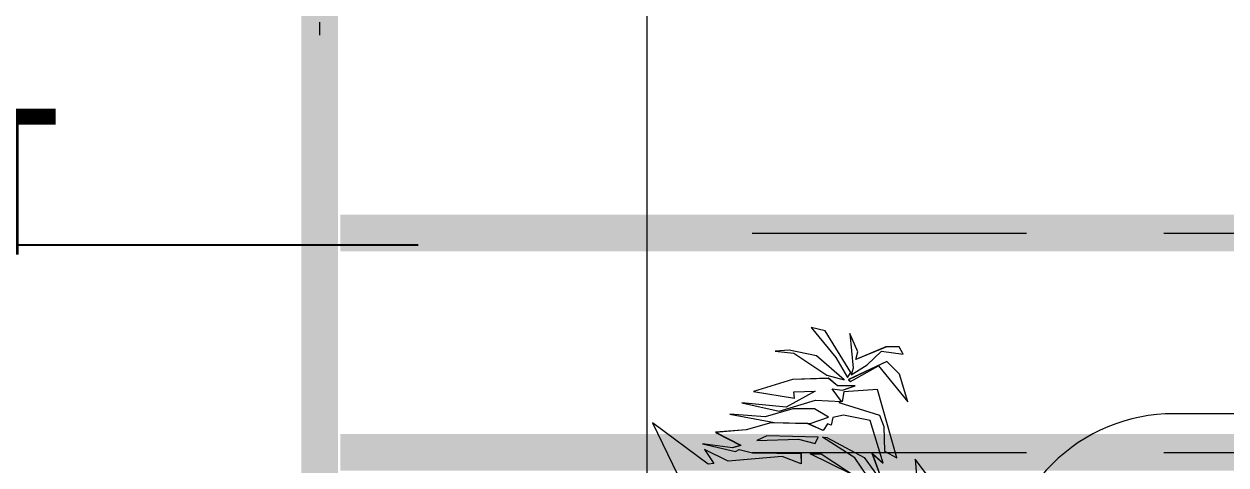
# Model space of a CAD drawing. Header units: millimetres. Extents: x -81374 to 485233, y -39075 to 157313.
# Drawn here: x 42502 to 44145, y 1646 to 2249 of the extents above; entities that cross this region are included whole.
import ezdxf
from ezdxf.enums import TextEntityAlignment as Align

# ---------------------------------------------------------------- set-up
doc = ezdxf.new("R2010")
doc.units = ezdxf.units.MM
doc.linetypes.add('CENTER', pattern=[2, 1.25, -0.25, 0.25, -0.25])
doc.linetypes.add('HIDDEN', pattern=[0.375, 0.25, -0.125])
for name, color, linetype in [('CEN', 252, 'CENTER'), ('CET color Black or White', 7, 'Continuous'), ('M-HVAC-TEXT', 7, 'Continuous'), ('PCE-HVACTEXT', 7, 'Continuous')]:
    doc.layers.add(name, color=color, linetype=linetype)
doc.layers.add('G-IMPT', color=8, linetype='Continuous', lineweight=5)
doc.styles.add('romans', font='stylu.ttf', dxfattribs={"height": 125})
doc.styles.add('rs', font='romans.shx', dxfattribs={"width": 0.75})
doc.styles.get("Standard").update_dxf_attribs({"font": 'arial.ttf'})
doc.dimstyles.new('GLAZ ALU', dxfattribs={"dimscale": 100, "dimtxt": 2, "dimasz": 1.4, "dimexe": 0.8, "dimexo": 0.8, "dimgap": 0.75, "dimtad": 1, "dimdec": 0, "dimzin": 0, "dimdsep": 46, "dimtxsty": 'rs', "dimcen": 0.09, "dimclrd": 8, "dimclre": 8, "dimclrt": 2, "dimadec": 0, "dimazin": 0, "dimtfac": 1, "dimtdec": 0, "dimtmove": 0, "dimatfit": 3, "dimfxl": 1, "dimtolj": 1, "dimtzin": 0, "dimarcsym": 0})

# ---------------------------------------------------------------- blocks, each defined once
blk = doc.blocks.new('ng')
at = {"layer": 'CEN', "color": 9, "linetype": 'HIDDEN', "lineweight": 0, "ltscale": 1500, "true_color": 0xc7c8ca}
for p, q in [((43504.9, 40380), (43504.9, 34965.8)), ((43476.6, 37780.8), (37748.3, 37780.8)), ((43476.6, 37480.8), (37748.3, 37480.8))]:
    blk.add_line(p, q, dxfattribs=at)
blk = doc.blocks.new('floor plan 1')
at = {"layer": 'G-IMPT', "color": 8, "ltscale": 500}
for p, q in [((15346.9, -40839.3), (15218.8, -40369)), ((15647, -40736.6), (15396.4, -40495.3)), ((14817, -40518.3), (14817, -42462.6)), ((14997, -40845.8), (15029.5, -40579.5)), ((15640.5, -40729.2), (15656.9, -40631.6)), ((14450.9, -40729.8), (14444.8, -40657)), ((15285.3, -40653.4), (15346.9, -40839.3)), ((15561.9, -40668), (15662.1, -40757.5)), ((14579.3, -40736.9), (14510.3, -40691.3)), ((14429.9, -40701.8), (14450.9, -40729.8)), ((14494, -40695.7), (14509.5, -40737.6)), ((14520.8, -40732.1), (14494, -40695.7)), ((14507.3, -40693.4), (14533.4, -40731.4)), ((14883.5, -40703.5), (14957.7, -40762.1)), ((15081, -40734.2), (15166.4, -40702.3)), ((15170.3, -40722.8), (15230.6, -40692.9)), ((15551.5, -40694.3), (15525.7, -40748.2)), ((15666.8, -40751.8), (15690.1, -40694.8)), ((14509.5, -40737.6), (14494.6, -40724.3)), ((14494.6, -40724.3), (14512.5, -40782.7)), ((14539.8, -40710.2), (14594.2, -40737.1)), ((14606.9, -40737.3), (14606.8, -40723.4)), ((14606.8, -40723.4), (14632.7, -40733.3)), ((14725.8, -40723.8), (14733.6, -40722.7)), ((14738.7, -40743), (14725.8, -40723.8)), ((14733.6, -40722.7), (14809.7, -40779.5)), ((14809.7, -40779.5), (14775.8, -40708.8)), ((14832.5, -40710.6), (14900.8, -40770.2)), ((14905.4, -40751.9), (14832.5, -40710.6)), ((14916.6, -40708.4), (14955, -40731.1)), ((15004.4, -40732.8), (14963, -40708.9)), ((15000.9, -40718.7), (14989.5, -40873.6)), ((15093.3, -40749.5), (15158, -40718.6)), ((15158, -40718.6), (15120.5, -40735.1)), ((15144.9, -40715.8), (15162.2, -40723.6)), ((15162.2, -40723.6), (15159.9, -40728.3)), ((15180.1, -40728.6), (15170.3, -40722.8)), ((15217.2, -40712), (15180.1, -40728.6)), ((15245.8, -40730.3), (15310.2, -40715.2)), ((15338, -40708.9), (15318, -40741)), ((15320.6, -40743.8), (15356.4, -40723.4)), ((15356.4, -40723.4), (15421.8, -40719.6)), ((15421.8, -40719.6), (15419.8, -40724.5)), ((15419.8, -40724.5), (15432, -40727.1)), ((15432, -40727.1), (15429.9, -40718.7)), ((15465.8, -40722), (15447.5, -40735.3)), ((15456.8, -40715.9), (15465.8, -40722)), ((15479.5, -40736), (15505.2, -40722.2)), ((15505.2, -40722.2), (15515.4, -40711.7)), ((15591.6, -40747.6), (15611.1, -40712.9)), ((15611.1, -40712.9), (15601.6, -40741.9)), ((15650.2, -40710.3), (15659, -40750.9)), ((14476.1, -40731.4), (14502.5, -40824.9)), ((14492.6, -40740.5), (14476.1, -40731.4)), ((14476.1, -40731.4), (14476.1, -40731.4)), ((14493.5, -40774.4), (14492.6, -40740.5)), ((14571.5, -40759.5), (14520.8, -40732.1)), ((14533.4, -40731.4), (14577.4, -40759.6)), ((14594.2, -40737.1), (14579.3, -40736.9)), ((14673.3, -40738.2), (14606.9, -40737.3)), ((14632.7, -40733.3), (14706.6, -40726.9)), ((14691.3, -40742.8), (14673.3, -40738.2)), ((14696.2, -40740.2), (14691.3, -40742.8)), ((14741.5, -40750.5), (14696.2, -40740.2)), ((14706.6, -40726.9), (14738.7, -40743)), ((14955, -40731.1), (14991.9, -40730.8)), ((14991.9, -40730.8), (14960, -40761.1)), ((15001.5, -40775.8), (14969.4, -40739.1)), ((14969.4, -40739.1), (15003.8, -40739.8)), ((15003.8, -40739.8), (15004.4, -40732.8)), ((15005.7, -40733.4), (15005.3, -40739.6)), ((15005.3, -40739.6), (15055.9, -40756.5)), ((15052.5, -40727.2), (15005.7, -40733.4)), ((15005.7, -40733.4), (15005.7, -40733.4)), ((15049.7, -40743.8), (15057.7, -40737.8)), ((15105.7, -40732.4), (15052.5, -40727.2)), ((15057.7, -40737.8), (15068.2, -40750.2)), ((15085.6, -40739.9), (15081, -40734.2)), ((15103.4, -40734.3), (15085.6, -40739.9)), ((15144.9, -40739.2), (15093.3, -40749.5)), ((15120.5, -40735.1), (15103.4, -40734.3)), ((15140.2, -40743.5), (15105.7, -40732.4)), ((15129.6, -40752.2), (15162.6, -40730.9)), ((15162.6, -40730.9), (15144.9, -40739.2)), ((15176.6, -40730.1), (15157.5, -40743.2)), ((15157.5, -40743.2), (15186.4, -40735.2)), ((15159.9, -40728.3), (15165.7, -40725.2)), ((15165.7, -40725.2), (15176.6, -40730.1)), ((15186.4, -40735.2), (15215.4, -40760.9)), ((15189.6, -40734.3), (15245.8, -40730.3)), ((15200, -40740.6), (15189.6, -40734.3)), ((15215.4, -40760.9), (15200, -40740.6)), ((15245.3, -40736.3), (15215.2, -40767.7)), ((15284, -40730.3), (15245.3, -40736.3)), ((15318.5, -40744.2), (15284, -40730.3)), ((15318, -40741), (15320.6, -40743.8)), ((15345, -40737.6), (15325.9, -40766.2)), ((15382.5, -40725.8), (15345, -40737.6)), ((15447.5, -40735.3), (15382.5, -40725.8)), ((15469.2, -40741.5), (15479.5, -40736)), ((15479.5, -40736), (15479.5, -40736)), ((15601.6, -40741.9), (15628.1, -40733.3)), ((15628.1, -40733.3), (15608.5, -40750.2)), ((15633.7, -40771.5), (15638, -40735)), ((15634.9, -40731.1), (15640.5, -40729.2)), ((15638, -40735), (15634.9, -40731.1)), ((15713.6, -40790.6), (15647, -40736.6)), ((14587.6, -40751.3), (14583.3, -40759.7)), ((14610.3, -40757.2), (14587.6, -40751.3)), ((14667.4, -40755.1), (14610.3, -40757.2)), ((14653.6, -40761.4), (14667.4, -40755.1)), ((14689.3, -40748.6), (14700.6, -40745.2)), ((14723.6, -40766.4), (14689.3, -40748.6)), ((14700.6, -40745.2), (14741.5, -40750.5)), ((14973.4, -40783.2), (14905.4, -40751.9)), ((14950.3, -40767), (14978.6, -40756.5)), ((14978.6, -40756.5), (15006.2, -40763.8)), ((15055.9, -40756.5), (15014, -40759)), ((15054.5, -40750.6), (15049.7, -40743.8)), ((15065.4, -40747), (15054.5, -40750.6)), ((15057.5, -40756.7), (15065.4, -40747)), ((15060, -40761.8), (15057.5, -40756.7)), ((15068.2, -40750.2), (15082.7, -40755.4)), ((15082.7, -40755.4), (15071.9, -40759.9)), ((15099.5, -40757.2), (15129.6, -40752.2)), ((15104.3, -40763.2), (15099.5, -40757.2)), ((15158, -40754.4), (15140.2, -40743.5)), ((15211.4, -40766.1), (15158, -40754.4)), ((15248, -40756.1), (15318.5, -40744.2)), ((15298.3, -40753), (15248, -40756.1)), ((15325.7, -40767.9), (15298.3, -40753)), ((15332.3, -40772.1), (15361.6, -40753.9)), ((15389.1, -40752.8), (15354.2, -40762.1)), ((15361.6, -40753.9), (15435.7, -40743.3)), ((15431, -40761.9), (15389.1, -40752.8)), ((15429.8, -40747.3), (15427.6, -40745)), ((15427.6, -40745), (15434.6, -40752.2)), ((15435.7, -40743.3), (15429.8, -40747.3)), ((15434.6, -40752.2), (15453, -40750.1)), ((15453, -40750.1), (15469.2, -40741.5)), ((15469.2, -40741.5), (15469.2, -40741.5)), ((15518.1, -40749.2), (15497.5, -40775.3)), ((15525.7, -40748.2), (15518.1, -40749.2)), ((15555.6, -40768.4), (15591.6, -40747.6)), ((15608.5, -40750.2), (15586.9, -40786.5)), ((15659, -40750.9), (15633.2, -40775.9)), ((15657.9, -40798.6), (15665.9, -40755)), ((15665.9, -40755), (15660.7, -40751.6)), ((15660.7, -40751.6), (15666.8, -40751.8)), ((14570.5, -40778), (14576.6, -40768.9)), ((14577.4, -40759.6), (14571.5, -40759.5)), ((14576.6, -40768.9), (14597.4, -40778.2)), ((14583.3, -40759.7), (14653.6, -40761.4)), ((14583.3, -40759.7), (14583.3, -40759.7)), ((14648, -40779.2), (14682, -40769.8)), ((14682, -40769.8), (14723.6, -40766.4)), ((14900.8, -40770.2), (14855.2, -40776.8)), ((14960, -40761.1), (14930.9, -40764)), ((14930.9, -40764), (14950.3, -40767)), ((14957.7, -40762.1), (14999.1, -40782)), ((15014, -40759), (15002.7, -40775.3)), ((15006.2, -40763.8), (15004, -40784.2)), ((15011.8, -40777.8), (15014.8, -40769.1)), ((15014.8, -40769.1), (15031.1, -40779.2)), ((15070.5, -40758), (15060, -40761.8)), ((15064.3, -40770.7), (15070.5, -40758)), ((15066.6, -40775.4), (15064.3, -40770.7)), ((15074.8, -40770.3), (15066.6, -40775.4)), ((15071.9, -40759.9), (15090.2, -40758.1)), ((15074.8, -40788.6), (15074.8, -40770.3)), ((15074.9, -40772.4), (15080.5, -40778.6)), ((15155.2, -40814.2), (15074.9, -40772.4)), ((15074.9, -40772.4), (15074.9, -40772.4)), ((15094.5, -40767.2), (15082, -40770.8)), ((15082, -40770.8), (15123.2, -40783.2)), ((15082, -40770.8), (15082, -40770.8)), ((15090.2, -40758.1), (15104.3, -40763.2)), ((15092.5, -40778.8), (15147.9, -40771.8)), ((15175, -40778.1), (15094.5, -40767.2)), ((15147.9, -40771.8), (15192.2, -40783.1)), ((15178.7, -40767.9), (15211.4, -40766.1)), ((15191, -40777.4), (15178.7, -40767.9)), ((15215.2, -40767.7), (15191, -40777.4)), ((15209.2, -40794.3), (15236, -40773.2)), ((15236, -40773.2), (15265.9, -40768.6)), ((15265.9, -40768.6), (15306, -40775.1)), ((15306, -40775.1), (15325.7, -40767.9)), ((15325.9, -40766.2), (15332.3, -40772.1)), ((15354.2, -40762.1), (15330.9, -40789.7)), ((15334.5, -40793.4), (15421, -40772.9)), ((15421, -40772.9), (15434.9, -40775.7)), ((15467.4, -40776.3), (15431, -40761.9)), ((15524.6, -40787.6), (15545.6, -40769.1)), ((15545.6, -40769.1), (15555.6, -40768.4)), ((15612.3, -40805.4), (15633.7, -40771.5)), ((15682.8, -40771), (15654.5, -40834.4)), ((15662.1, -40757.5), (15752.1, -40822.6)), ((14499.8, -40790.1), (14493.5, -40774.4)), ((14555.4, -40807.3), (14499.8, -40790.1)), ((14512.5, -40782.7), (14549, -40789.7)), ((14549, -40789.7), (14563.6, -40786.7)), ((14563.6, -40786.7), (14565.7, -40776.1)), ((14565.7, -40776.1), (14570.5, -40778)), ((14594.5, -40778.7), (14569.3, -40787.3)), ((14569.3, -40787.3), (14588.4, -40798.4)), ((14569.3, -40787.3), (14569.3, -40787.3)), ((14643.3, -40779.9), (14594.5, -40778.7)), ((14597.4, -40778.2), (14648, -40779.2)), ((14618.1, -40798.7), (14655.8, -40787.4)), ((14704, -40791.3), (14643.3, -40779.9)), ((14655.8, -40787.4), (14704, -40791.3)), ((14855.2, -40776.8), (14878.3, -40787.9)), ((14878.3, -40787.9), (14915.2, -40818.5)), ((14911.9, -40789.8), (14907.1, -40774.7)), ((14907.1, -40774.7), (14965.6, -40808.9)), ((14959, -40809.8), (14911.9, -40789.8)), ((14977, -40787), (14973.4, -40783.2)), ((15087.5, -40795.9), (14977, -40787)), ((14999.1, -40782), (15001.5, -40775.8)), ((15002.7, -40775.3), (15002.6, -40782.2)), ((15002.6, -40782.2), (15040.7, -40791)), ((15004, -40784.2), (15011.8, -40777.8)), ((15031.1, -40779.2), (15055.2, -40776.2)), ((15057.6, -40782), (15036.2, -40799.8)), ((15040.7, -40791), (15092.5, -40778.8)), ((15055.2, -40776.2), (15057.6, -40782)), ((15078.4, -40777.2), (15074.8, -40788.6)), ((15083.5, -40801), (15078.4, -40777.2)), ((15080.5, -40778.6), (15120, -40795.4)), ((15081.4, -40782.6), (15105.4, -40830.5)), ((15098.7, -40800.5), (15081.4, -40782.6)), ((15081.4, -40782.6), (15081.4, -40782.6)), ((15123.2, -40783.2), (15175, -40778.1)), ((15192.2, -40783.1), (15200.9, -40790.1)), ((15200.9, -40790.1), (15194.1, -40806.2)), ((15263.3, -40789.4), (15211.3, -40825.1)), ((15300.7, -40781.8), (15263.3, -40789.4)), ((15330.9, -40789.7), (15300.7, -40781.8)), ((15398.1, -40780.3), (15361.7, -40795.6)), ((15434.9, -40775.7), (15398.1, -40780.3)), ((15429.4, -40791.7), (15476.2, -40781.5)), ((15492.5, -40778), (15467.4, -40776.3)), ((15476.2, -40781.5), (15492.5, -40778)), ((15476.2, -40781.5), (15476.2, -40781.5)), ((15507.5, -40774.9), (15492.8, -40788.5)), ((15492.8, -40788.5), (15496.6, -40792.7)), ((15496.6, -40792.7), (15524.6, -40787.6)), ((15497.5, -40775.3), (15507.5, -40774.9)), ((15586.9, -40786.5), (15546, -40813.7)), ((15633.2, -40775.9), (15605.4, -40818)), ((13131.5, -40791.9), (14097.7, -40791.9)), ((14636.8, -40795.3), (14587.1, -40810.2)), ((14587.3, -40822.6), (14627.1, -40800.6)), ((14588.4, -40798.4), (14618.1, -40798.7)), ((14627.1, -40800.6), (14687.8, -40806.8)), ((14687.8, -40806.8), (14636.8, -40795.3)), ((14846.8, -40797), (14842.6, -40802.1)), ((14842.6, -40802.1), (14868.9, -40833.5)), ((14899.4, -40838.5), (14846.8, -40797)), ((15036.2, -40799.8), (15005.4, -40800.4)), ((15005.4, -40800.4), (15050.2, -40807)), ((15050.2, -40807), (15067.8, -40793.8)), ((15055.6, -40838), (15083.5, -40801)), ((15072.4, -40797.3), (15066.2, -40818.1)), ((15067.8, -40793.8), (15072.4, -40797.3)), ((15154, -40823.3), (15087.5, -40795.9)), ((15107, -40825.1), (15098.7, -40800.5)), ((15120, -40795.4), (15149.2, -40813.6)), ((15194.1, -40806.2), (15209.2, -40794.3)), ((15209.2, -40794.3), (15209.2, -40794.3)), ((15298.8, -40821.1), (15334.5, -40793.4)), ((15361.7, -40795.6), (15341.5, -40816.9)), ((15378.1, -40813.7), (15429.4, -40791.7)), ((15530.7, -40823), (15612.3, -40805.4)), ((15635.7, -40827.2), (15657.9, -40798.6)), ((14460.8, -40808), (14472.1, -40845.8)), ((14501.1, -40857.1), (14460.8, -40808)), ((14460.8, -40808), (14460.8, -40808)), ((14502.5, -40824.9), (14548.2, -40821.8)), ((14548.2, -40821.8), (14550.6, -40808.6)), ((14550.6, -40808.6), (14555.4, -40807.3)), ((14587.1, -40810.2), (14551.5, -40808.4)), ((14551.5, -40808.4), (14564.5, -40825.8)), ((14616.8, -40821.8), (14587.3, -40822.6)), ((14671.7, -40822.1), (14615.9, -40812.9)), ((14615.9, -40812.9), (14616.8, -40821.8)), ((14618.7, -40838.7), (14671.7, -40822.1)), ((14915.2, -40818.5), (14955.9, -40838.7)), ((14996.3, -40835.9), (14959, -40809.8)), ((14965.6, -40808.9), (14997.5, -40809.4)), ((14997.5, -40809.4), (15004.7, -40817.3)), ((15004.7, -40817.3), (15043.7, -40815.8)), ((15066.2, -40818.1), (15040, -40838.4)), ((15043.7, -40815.8), (15128.9, -40834.3)), ((15149.2, -40813.6), (15155.2, -40814.2)), ((15211.3, -40825.1), (15245.9, -40813.4)), ((15341.5, -40816.9), (15235.7, -40831.4)), ((15245.9, -40813.4), (15298.8, -40821.1)), ((15321, -40844), (15339.5, -40820.5)), ((15339.5, -40820.5), (15378.1, -40813.7)), ((15378.7, -40816.2), (15346.9, -40836.9)), ((15449.2, -40811.7), (15378.7, -40816.2)), ((15476.7, -40827), (15449.2, -40811.7)), ((15546, -40813.7), (15525, -40818.5)), ((15525, -40818.5), (15530.7, -40823)), ((15584.1, -40819.4), (15583.7, -40827.7)), ((15605.4, -40818), (15584.1, -40819.4)), ((14489.7, -40863.4), (14541.8, -40838.4)), ((14539.3, -40836.1), (14501.1, -40857.1)), ((14550.3, -40824.2), (14533.2, -40830.1)), ((14533.2, -40830.1), (14557, -40829.9)), ((14533.2, -40830.1), (14533.2, -40830.1)), ((14541.8, -40838.4), (14539.3, -40836.1)), ((14547.9, -40838.2), (14585.6, -40871.1)), ((14571.8, -40844.5), (14547.9, -40838.2)), ((14547.9, -40838.2), (14547.9, -40838.2)), ((14564.5, -40825.8), (14550.3, -40824.2)), ((14557, -40829.9), (14569.1, -40840.2)), ((14569.1, -40840.2), (14618.7, -40838.7)), ((14868.9, -40833.5), (14915.9, -40869.3)), ((14956.7, -40849.6), (14899.4, -40838.5)), ((14955.9, -40838.7), (14995.3, -40841.8)), ((14995.3, -40841.8), (14996.3, -40835.9)), ((15037.5, -40825.1), (14996.3, -40838)), ((14996.3, -40838), (14997.5, -40842.5)), ((15085.9, -40835.6), (15037.5, -40825.1)), ((15040, -40838.4), (15055.6, -40838)), ((15117.6, -40852.8), (15085.9, -40835.6)), ((15105.4, -40830.5), (15107, -40825.1)), ((15128.9, -40834.3), (15166.6, -40851.8)), ((15182.3, -40850.1), (15154, -40823.3)), ((15235.7, -40831.4), (15206.5, -40840.6)), ((15342.4, -40837.8), (15293.9, -40855.4)), ((15346.7, -40840.8), (15342.4, -40837.8)), ((15346.9, -40836.9), (15355.1, -40845.3)), ((15346.9, -40836.9), (15346.9, -40836.9)), ((15384.2, -40843.1), (15456.4, -40824.5)), ((15456.4, -40824.5), (15476.7, -40827)), ((15583.7, -40827.7), (15603.8, -40833.7)), ((15603.8, -40833.7), (15635.7, -40827.2)), ((15654.5, -40834.4), (15624.8, -40854.4)), ((14472.1, -40845.8), (14489.7, -40863.4)), ((14538.3, -40845), (14516.5, -40858.6)), ((14535.8, -40854.1), (14538.3, -40845)), ((14540.2, -40901.7), (14535.8, -40854.1)), ((14543.5, -40841.4), (14538.7, -40848.4)), ((14538.7, -40848.4), (14573.9, -40905.2)), ((14538.7, -40848.4), (14538.7, -40848.4)), ((14559.4, -40868.7), (14543.5, -40841.4)), ((14616.6, -40874.5), (14571.8, -40844.5)), ((14994.6, -40866.8), (14956.7, -40849.6)), ((14994.1, -40949.3), (14997, -40845.8)), ((14997.5, -40842.5), (15061.8, -40858.6)), ((15166.6, -40851.8), (15117.6, -40852.8)), ((15197.4, -40848.5), (15182.3, -40850.1)), ((15185.2, -40854.3), (15197.4, -40848.5)), ((15203.1, -40880.4), (15185.2, -40854.3)), ((15206.5, -40840.6), (15289, -40848.2)), ((15206.5, -40840.6), (15206.5, -40840.6)), ((15293.9, -40855.4), (15242.3, -40858.3)), ((15289, -40848.2), (15321, -40844)), ((15328.1, -40866.1), (15346.7, -40840.8)), ((15355.1, -40845.3), (15384.2, -40843.1)), ((15380.5, -40847.9), (15355.1, -40860.6)), ((15416.8, -40856.7), (15380.5, -40847.9)), ((15624.8, -40854.4), (15603.9, -40857)), ((14491, -40883), (14532, -40866.1)), ((14516.5, -40858.6), (14496.9, -40877.4)), ((14532, -40866.1), (14529.3, -40876.6)), ((14593.2, -40909.9), (14559.4, -40868.7)), ((14585.6, -40871.1), (14622.9, -40878.7)), ((14915.9, -40869.3), (14862, -40881.1)), ((14912, -40873), (14918.2, -40869.9)), ((14918.2, -40869.9), (14996.5, -40889.6)), ((15023.9, -40856.6), (14994.6, -40866.8)), ((14996.5, -40889.6), (14994.7, -40867.4)), ((14994.7, -40867.4), (15034.6, -40879.2)), ((15061.8, -40858.6), (15023.9, -40856.6)), ((15085.4, -40878.4), (15115.4, -40872.1)), ((15115.4, -40872.1), (15177.4, -40911)), ((15139.1, -40867.1), (15182.4, -40858)), ((15176.4, -40901.7), (15139.1, -40867.1)), ((15182.4, -40858), (15203.1, -40880.4)), ((15242.3, -40858.3), (15299.3, -40873)), ((15242.3, -40858.3), (15242.3, -40858.3)), ((15299.3, -40873), (15328.1, -40866.1)), ((15351, -40861), (15329.7, -40874)), ((15355.2, -40871.6), (15334.6, -40943)), ((15341.7, -40893), (15352.3, -40865.7)), ((15352.3, -40865.7), (15351, -40861)), ((15355.1, -40860.6), (15356.9, -40864.9)), ((15355.1, -40860.6), (15355.1, -40860.6)), ((15391.9, -40881.8), (15355.2, -40871.6)), ((15356.9, -40864.9), (15432.2, -40877.8)), ((15479.7, -40888.4), (15416.8, -40856.7)), ((15603.9, -40857), (15623.3, -40868.2)), ((15623.3, -40868.2), (15660, -40867.8)), ((15660, -40867.8), (15678.8, -40859.5)), ((14467.3, -40873.5), (14472.6, -40883.2)), ((14496.9, -40877.4), (14467.3, -40873.5)), ((14467.3, -40873.5), (14467.3, -40873.5)), ((14472.6, -40883.2), (14491, -40883)), ((14529.3, -40876.6), (14540.2, -40901.7)), ((14642.3, -40877.2), (14616.6, -40874.5)), ((14622.9, -40878.7), (14642.3, -40877.2)), ((14862, -40881.1), (14844.5, -40874.1)), ((14844.5, -40874.1), (14892, -40914.9)), ((14865.2, -40882.5), (14877.6, -40879.3)), ((14910.6, -40907.6), (14865.2, -40882.5)), ((14877.6, -40879.3), (14917.6, -40897.1)), ((14958.3, -40881.9), (14912, -40873)), ((14991.7, -40902.5), (14958.3, -40881.9)), ((14989.5, -40873.6), (14990.1, -40946.7)), ((15070.5, -40886.8), (15004.2, -40890.1)), ((15034.6, -40879.2), (15085.4, -40878.4)), ((15124.9, -40895.5), (15070.5, -40886.8)), ((15329.7, -40874), (15303.8, -40897.8)), ((15361.3, -40885.6), (15359, -40875.6)), ((15359, -40875.6), (15491, -40970.7)), ((15388.6, -40930.7), (15361.3, -40885.6)), ((15428.7, -40898.7), (15391.9, -40881.8)), ((15432.2, -40877.8), (15491.8, -40905.9)), ((15491.8, -40905.9), (15479.7, -40888.4)), ((14917.6, -40897.1), (14956.3, -40908.1)), ((15004.2, -40890.1), (14991.7, -40902.5)), ((15186.5, -40923.1), (15124.9, -40895.5)), ((15196.1, -40934.9), (15176.4, -40901.7)), ((15303.8, -40897.8), (15245.3, -40924.8)), ((15310.2, -40914.4), (15341.7, -40893)), ((15361.5, -40912.8), (15360.5, -40897.5)), ((15360.5, -40897.5), (15375.7, -40930.3)), ((15491, -40970.7), (15428.7, -40898.7)), ((14573.9, -40905.2), (14593.2, -40909.9)), ((14892, -40914.9), (14871.5, -40916.5)), ((14871.5, -40916.5), (14928, -40961.1)), ((14964.4, -40915.9), (14910.6, -40907.6)), ((14956.3, -40908.1), (14994.9, -40906.9)), ((14994.2, -40932.3), (14964.4, -40915.9)), ((15018.7, -40917.5), (14994.2, -40932.3)), ((14994.9, -40906.9), (14998, -40909.1)), ((14998, -40909.1), (15024.7, -40914.3)), ((15116.9, -40931), (15018.7, -40917.5)), ((15024.7, -40914.3), (15163.1, -40915.8)), ((15163.1, -40915.8), (15186.5, -40923.1)), ((15177.4, -40911), (15196.1, -40934.9)), ((15245.3, -40924.8), (15310.2, -40914.4)), ((15341.2, -40959.8), (15361.5, -40912.8)), ((14865.6, -40930.9), (14861.2, -40934.9)), ((14861.2, -40934.9), (14888.1, -40970.8)), ((14861.2, -40934.9), (14861.2, -40934.9)), ((14914.3, -40981.4), (14865.6, -40930.9)), ((14914.5, -40934.4), (14913.5, -40926.6)), ((14913.5, -40926.6), (14926.5, -40933.9)), ((14960.4, -40943.6), (14914.5, -40934.4)), ((14926.5, -40933.9), (14965.6, -40943.2)), ((14965.6, -40943.2), (14994.7, -40935.3)), ((14994.7, -40935.3), (15024.8, -40945.1)), ((15219.9, -40962.3), (15116.9, -40931)), ((15245.3, -40924.8), (15245.3, -40924.8)), ((15375.7, -40930.3), (15394.6, -40991.9)), ((15398.1, -40965), (15388.6, -40930.7)), ((14995.1, -40961), (14960.4, -40943.6)), ((14990.1, -40946.7), (15003.6, -41048)), ((15007.3, -41044.9), (14994.1, -40949.3)), ((15021.6, -40946.1), (14995.1, -40961)), ((15107.7, -40959), (15021.6, -40946.1)), ((15024.8, -40945.1), (15154.2, -40945.1)), ((15154.2, -40945.1), (15219.9, -40962.3)), ((15334.6, -40943), (15307.8, -40983.2)), ((14888.1, -40970.8), (14907.3, -40985.6)), ((14928, -40961.1), (14960.8, -40971.9)), ((14960.8, -40971.9), (14993, -40965.5)), ((14993, -40965.5), (15028.7, -40974.6)), ((15169.4, -40987), (15107.7, -40959)), ((15320.4, -40981.1), (15341.2, -40959.8)), ((15394.6, -40991.9), (15398.1, -40965)), ((14907.3, -40985.6), (14913.1, -40996.3)), ((14962.9, -40982.6), (14914.3, -40981.4)), ((14996.8, -40990.8), (14962.9, -40982.6)), ((15019.5, -40985.9), (14996.2, -40994.1)), ((15039, -40990.7), (15019.5, -40985.9)), ((15028.7, -40974.6), (15149.4, -40981.7)), ((15149.4, -40981.7), (15169.4, -40987)), ((15297.1, -40991.3), (15320.4, -40981.1)), ((15307.8, -40983.2), (15297.1, -40991.3)), ((14913.1, -40996.3), (14967.7, -41028.6)), ((14977.1, -41006.1), (14996.8, -40990.8)), ((14996.2, -40994.1), (15026.2, -41004)), ((14996.2, -40994.1), (14996.2, -40994.1)), ((15017.8, -41002.6), (14999.4, -41011.1)), ((15026.2, -41004), (15017.8, -41002.6)), ((15142.6, -40996.9), (15039, -40990.7)), ((15138, -41006.2), (15175.4, -40994.6)), ((15175.4, -40994.6), (15142.6, -40996.9)), ((15297.1, -40991.3), (15297.1, -40991.3)), ((14967.7, -41028.6), (14999.9, -41013.3)), ((14999.9, -41013.3), (14977.1, -41006.1)), ((14999.4, -41011.1), (15060.8, -41040.5)), ((15056.3, -41007), (15138, -41006.2)), ((15121.1, -41025.9), (15056.3, -41007)), ((14888.5, -41034.8), (14893.3, -41042.6)), ((14903.3, -41045.1), (14888.5, -41034.8)), ((14888.5, -41034.8), (14888.5, -41034.8)), ((15000.9, -41035.1), (14944.7, -41056.6)), ((15003.5, -41037.7), (15000.9, -41035.1)), ((15007.2, -41035.2), (15084.3, -41091.8)), ((15037.2, -41039.7), (15007.2, -41035.2)), ((15007.2, -41035.2), (15007.2, -41035.2)), ((15060.8, -41040.5), (15151.2, -41030.3)), ((15151.2, -41030.3), (15121.1, -41025.9)), ((14893.3, -41042.6), (14949.3, -41076.8)), ((14944.7, -41056.6), (14903.3, -41045.1)), ((15004.6, -41047.2), (14978, -41105.7)), ((14986.1, -41065.7), (15003.5, -41037.7)), ((15003.6, -41048), (15007.3, -41044.9)), ((15040.9, -41074.1), (15004.6, -41047.2)), ((15110.6, -41093.8), (15037.2, -41039.7)), ((14949.3, -41076.8), (14986.1, -41065.7)), ((15006.8, -41090.5), (15008, -41054.9)), ((15008, -41054.9), (15086.1, -41136.6)), ((15008.8, -41056.2), (15016.2, -41092.8)), ((15042.4, -41119.8), (15008.8, -41056.2)), ((15008.8, -41056.2), (15008.8, -41056.2)), ((15130.5, -41160.8), (15040.9, -41074.1)), ((14967.1, -41122.2), (15006.8, -41090.5)), ((15016.2, -41092.8), (15050.2, -41146)), ((15084.3, -41091.8), (15154.8, -41113.9)), ((15154.8, -41113.9), (15110.6, -41093.8)), ((14968.2, -41116.2), (14942.9, -41117.9)), ((14942.9, -41117.9), (14967.1, -41122.2)), ((14942.9, -41117.9), (14942.9, -41117.9)), ((14978, -41105.7), (14968.2, -41116.2)), ((15050.2, -41146), (15042.4, -41119.8)), ((15086.1, -41136.6), (15127.3, -41159.5)), ((15127.3, -41159.5), (15130.5, -41160.8))]:
    blk.add_line(p, q, dxfattribs=at)
blk.add_arc((14097.7, -40556.9), 234.9, 270, 0, dxfattribs=at)
at = {"layer": 'CEN', "linetype": 'Continuous'}
blk.add_blockref('ng', (-28240.4, -78519.6), dxfattribs=at)
at = {"layer": 'G-IMPT', "color": 8, "ltscale": 500}
for rotation, p in [(359.9992, (39680.6, -4989.6, 0)), (359.9992, (35886.7, -10139.3, 0)), (270.0008, (28873.3, -20643.5, 0)), (359.9992, (11975.3, -26935.4, 0)), (359.9992, (15267.6, -26935.4, 0)), (359.9992, (26686.3, -26987.7, 0)), (270.0008, (15861.1, -28615, 0)), (89.9992, (23697.8, -33300.6, 0)), (89.9992, (23597.9, -35337.7, 0)), (89.9992, (23597.9, -37388.3, 0)), (359.9992, (13750.4, -37781.5, 0)), (89.9992, (23697.8, -40746.8, 0)), (89.9992, (23597.8, -44302.5, 0)), (89.9992, (23597.8, -46399.1, 0)), (89.9992, (23697.8, -48339.8, 0)), (89.9992, (23697.8, -54280, 0)), (359.9992, (27418.1, -55702.4, 0)), (89.9992, (9671.9, -65856.5, 0)), (359.9992, (4684.1, -67403.4, 0)), (359.9992, (8737.2, -67403.4, 0))]:
    blk.add_attdef('PARTITIONTYPE', text='', height=200, rotation=rotation, dxfattribs=at).set_placement(p, align=Align.MIDDLE_CENTER)

msp = doc.modelspace()

# ---------------------------------------------------------------- linework, layer by layer
at = {"layer": 'CET color Black or White', "color": 8, "linetype": 'Continuous', "lineweight": 18}
for points in [[(43227.9, 2042.6), (43203.7, 2046.8), (43164.1, 2015.1), (43162.8, 1979.6), (43084.7, 2061.2), (43043.5, 2084.1), (43040.3, 2085.4), (43129.9, 1998.8), (43166.2, 1971.9), (43192.8, 2030.3), (43202.6, 2040.8), (43227.9, 2042.6)], [(43162, 1980.8), (43154.6, 2017.4), (43120.6, 2070.6), (43128.4, 2044.4), (43162, 1980.8)], [(43163.6, 1959.8), (43086.5, 2016.4), (43016, 2038.5), (43060.2, 2018.4), (43133.6, 1964.3), (43163.6, 1959.8)], [(43282.3, 1959.5), (43277.5, 1967.2), (43221.5, 2001.4), (43184.7, 1990.4), (43167.3, 1962.3), (43169.9, 1959.7), (43226.1, 1981.2), (43267.5, 1969.7), (43282.3, 1959.5)], [(43174.6, 1918.7), (43144.6, 1928.6), (43153, 1927.2), (43171.4, 1935.7), (43110, 1965.2), (43019.6, 1954.9), (43049.7, 1950.5), (43114.5, 1931.6), (43032.8, 1930.8), (42995.4, 1919.2), (43028.2, 1921.5), (43131.8, 1915.3), (43151.3, 1910.5), (43174.6, 1918.7)], [(43309.7, 1859.5), (43282.7, 1895.4), (43263.5, 1910.3), (43257.7, 1920.9), (43203.1, 1953.2), (43170.9, 1937.9), (43193.7, 1930.7), (43174, 1915.5), (43207.9, 1907.2), (43256.6, 1906), (43305.2, 1855.5), (43309.7, 1859.5)], [(42873.7, 1916), (42850.4, 1905.7), (42829.6, 1884.4), (42809.3, 1837.4), (42810.3, 1822.1), (42795.1, 1854.9), (42776.2, 1916.5), (42772.7, 1889.7), (42782.2, 1855.3), (42809.5, 1810.2), (42811.8, 1800.2), (42679.8, 1895.3), (42742.1, 1823.3), (42778.9, 1806.4), (42815.6, 1796.2), (42836.2, 1867.6), (42863, 1907.8), (42873.7, 1916)], [(42925.5, 1849.4), (42860.6, 1839), (42829.1, 1817.6), (42818.5, 1790.4), (42819.8, 1785.6), (42841.1, 1798.6), (42867, 1822.5), (42925.5, 1849.4)], [(42815.7, 1785.3), (42813.9, 1789.6), (42738.6, 1802.4), (42679, 1830.6), (42691.1, 1813), (42754, 1781.4), (42790.3, 1772.5), (42815.7, 1785.3)], [(43632.1, 1773), (43596.9, 1829.9), (43577.6, 1834.5), (43611.4, 1793.3), (43627.3, 1766.1), (43632.1, 1773)], [(43703.5, 1798.1), (43698.2, 1807.8), (43679.8, 1807.7), (43638.8, 1790.7), (43641.5, 1801.2), (43630.6, 1826.3), (43635, 1778.7), (43632.5, 1769.7), (43654.3, 1783.2), (43673.9, 1802), (43703.5, 1798.1)], [(42928.5, 1782.9), (42871.5, 1797.7), (42842.7, 1790.7), (42824.1, 1765.5), (42828.4, 1762.4), (42876.9, 1780), (42928.5, 1782.9)], [(43622.9, 1762.8), (43585.2, 1795.7), (43547.9, 1803.3), (43528.5, 1801.9), (43554.2, 1799.1), (43599, 1769.1), (43622.9, 1762.8)], [(43710, 1732.7), (43698.7, 1770.4), (43681.1, 1788), (43629, 1763.1), (43631.5, 1760.7), (43669.7, 1781.7), (43710, 1732.7)], [(42964.3, 1765.2), (42881.8, 1772.8), (42849.8, 1768.6), (42831.3, 1745.2), (42792.7, 1738.3), (42741.4, 1716.3), (42694.6, 1706.2), (42694.6, 1706.2), (42678.3, 1702.6), (42703.4, 1700.9), (42739.8, 1686.6), (42781.7, 1677.5), (42816.6, 1686.7), (42839.9, 1714.4), (42870.1, 1706.5), (42907.5, 1714), (42959.5, 1749.8), (42924.9, 1738.1), (42872, 1745.7), (42836.3, 1718.1), (42749.8, 1697.5), (42735.9, 1700.3), (42772.7, 1704.9), (42809.1, 1720.2), (42829.3, 1741.5), (42935.1, 1756), (42964.3, 1765.2)], [(42823.9, 1761.5), (42815.7, 1769.9), (42786.6, 1767.8), (42714.4, 1749.1), (42694.1, 1751.6), (42721.6, 1736.3), (42792.1, 1740.9), (42823.9, 1761.5)], [(43637.7, 1754.7), (43613.8, 1754.6), (43601.7, 1764.9), (43552.1, 1763.3), (43499.1, 1746.8), (43554.9, 1737.5), (43554, 1746.4), (43583.5, 1747.3), (43543.7, 1725.3), (43483, 1731.5), (43534, 1719.9), (43583.7, 1734.8), (43619.3, 1733), (43606.3, 1750.4), (43620.5, 1748.8), (43637.7, 1754.7)], [(43089.4, 1707.2), (43065.4, 1755.1), (43063.8, 1749.7), (43072.1, 1725.1), (43089.4, 1707.2)], [(43694.7, 1656), (43668.3, 1749.5), (43622.6, 1746.4), (43620.2, 1733.2), (43615.4, 1731.9), (43671, 1714.7), (43677.3, 1699), (43678.2, 1665.1), (43694.7, 1656)], [(43165.1, 1658.1), (43165.5, 1664.2), (43115, 1681.1), (43156.8, 1683.6), (43168.1, 1699.9), (43168.2, 1706.8), (43130.1, 1715.7), (43078.3, 1703.4), (43022.9, 1696.4), (42978.6, 1707.8), (42969.9, 1714.8), (42976.7, 1730.8), (42961.6, 1718.9), (42961.6, 1718.9), (42934.8, 1697.8), (42904.9, 1693.2), (42864.8, 1699.7), (42845.1, 1692.6), (42872.5, 1677.6), (42922.8, 1680.7), (42852.3, 1668.8), (42886.8, 1654.9), (42925.5, 1660.9), (42955.6, 1692.3), (42979.8, 1702), (42992.1, 1692.5), (42959.4, 1690.7), (43012.8, 1679.1), (43030.6, 1668.1), (43065.1, 1657), (43118.3, 1651.9), (43165.1, 1658.1)], [(43095.9, 1697.1), (43090.3, 1703.2), (43050.8, 1720), (43021.6, 1738.3), (43015.6, 1738.8), (43095.9, 1697.1)], [(43601.5, 1711.9), (43582.4, 1723), (43552.7, 1723.3), (43515, 1712), (43466.8, 1715.9), (43527.5, 1704.5), (43576.3, 1703.3), (43601.5, 1711.9)], [(43088.8, 1695.4), (43047.6, 1707.8), (42995.8, 1702.7), (43076.3, 1691.8), (43088.8, 1695.4)], [(43333.1, 1606.3), (43319.2, 1612.6), (43320.6, 1621.1), (43287.3, 1628.2), (43213.1, 1686.7), (43171.7, 1706.7), (43169.3, 1700.4), (43201.5, 1663.7), (43167, 1664.4), (43166.4, 1657.5), (43207.8, 1633.5), (43272.2, 1614), (43276.6, 1609.2), (43309.8, 1602.5), (43311.1, 1596.4), (43333.1, 1606.3)], [(43587.5, 1684.4), (43517.2, 1686), (43503.4, 1679.8), (43560.6, 1681.8), (43583.2, 1675.9), (43587.5, 1684.4)]]:
    msp.add_lwpolyline(points, close=True, dxfattribs=at)
for points in [[(43169.9, 1643.3), (43181.3, 1798.3), (43180.7, 1871.3), (43167.2, 1972.6), (43163.5, 1969.5), (43176.7, 1874), (43173.8, 1770.4), (43141.3, 1504.1)], [(43338.3, 1635.2), (43270, 1694.8), (43315.6, 1701.5), (43292.5, 1712.6), (43255.6, 1743.1), (43214.9, 1763.4), (43175.5, 1766.4), (43174.5, 1760.5), (43211.9, 1734.5), (43258.9, 1714.4), (43263.7, 1699.4), (43205.2, 1733.5), (43173.3, 1734.1), (43166.1, 1741.9), (43127.1, 1740.5), (43041.9, 1758.9), (43004.2, 1776.4), (43053.2, 1777.4), (43084.9, 1760.2), (43133.3, 1749.7), (43174.5, 1762.6), (43173.3, 1767.1), (43109, 1783.3), (43146.9, 1781.3), (43176.2, 1791.4), (43214.1, 1774.3), (43271.5, 1763.1), (43324, 1721.6), (43328.2, 1726.7), (43301.9, 1758.1), (43254.9, 1793.9), (43308.8, 1805.7), (43326.3, 1798.7), (43278.8, 1839.5), (43299.3, 1841.1), (43242.8, 1885.7), (43210, 1896.5), (43177.8, 1890.1), (43142.2, 1899.2), (43021.4, 1906.3), (43001.4, 1911.6), (43063.1, 1883.6), (43149.2, 1870.7), (43175.7, 1885.6), (43210.4, 1868.2), (43256.3, 1859.1), (43257.3, 1851.2), (43244.3, 1858.5), (43205.2, 1867.8), (43176.1, 1860), (43146.1, 1869.7), (43016.6, 1869.7), (42950.9, 1886.9), (43053.9, 1855.6), (43152.1, 1842.1), (43176.6, 1857), (43206.4, 1840.6), (43260.2, 1832.2), (43305.6, 1807.1), (43293.2, 1804), (43253.2, 1821.7), (43214.5, 1832.7), (43175.9, 1831.6), (43172.8, 1833.7), (43146.1, 1838.9), (43007.7, 1840.4), (42984.3, 1847.7), (43045.9, 1820.2), (43100.3, 1811.4), (43166.6, 1814.8), (43179.1, 1827.1), (43212.5, 1806.5), (43258.9, 1797.6), (43252.6, 1794.5), (43174.3, 1814.2), (43176.1, 1792), (43136.2, 1803.8), (43085.5, 1803.1), (43055.5, 1796.7), (42993.4, 1835.7), (42974.7, 1859.6), (42994.4, 1826.3), (43031.7, 1791.8), (42988.4, 1782.7), (42967.7, 1805), (42985.6, 1778.9), (42973.4, 1773.1), (42988.5, 1774.7), (43016.8, 1747.9), (43083.3, 1720.6), (43193.8, 1711.7), (43197.4, 1707.8), (43265.5, 1676.5), (43338.3, 1635.2)], [(42488, 1695.6), (42516.3, 1759), (42546, 1779.1), (42566.9, 1781.6), (42547.5, 1792.8), (42510.8, 1792.4), (42492, 1784.2)], [(42499.5, 1582.1), (42520.6, 1634.9), (42511.9, 1675.5), (42537.7, 1700.6), (42565.4, 1742.6), (42586.7, 1744), (42587.1, 1752.3), (42567, 1758.4), (42535.1, 1751.9), (42512.9, 1723.2), (42504.9, 1679.6), (42510.1, 1676.2), (42504, 1676.4), (42480.7, 1619.4)], [(42885.5, 1578), (42823.9, 1763.9), (42952, 1293.6)], [(43254.2, 1633), (43215.8, 1655.7), (43178.9, 1655.4), (43210.8, 1685.7), (43239.9, 1688.6), (43220.5, 1691.7), (43192.2, 1681.2), (43164.6, 1688.4), (43166.8, 1708.8), (43159, 1702.5), (43156, 1693.7), (43139.7, 1703.9), (43115.6, 1700.8), (43113.2, 1706.6), (43134.6, 1724.4), (43165.4, 1725), (43120.6, 1731.6), (43103, 1718.4), (43098.4, 1721.9), (43104.6, 1742.7), (43130.8, 1763.1), (43115.2, 1762.6), (43087.3, 1725.7), (43092.4, 1701.9), (43096, 1713.2), (43096, 1695), (43104.2, 1700), (43106.5, 1695.3), (43100.3, 1682.6), (43110.8, 1686.4), (43113.3, 1681.3), (43105.4, 1671.6), (43116.3, 1675.2), (43121.1, 1668.4), (43113.1, 1662.4), (43102.6, 1674.8), (43088.1, 1680), (43098.9, 1684.5), (43080.6, 1682.8), (43066.5, 1687.9), (43071.3, 1681.9), (43041.2, 1676.9), (43008.2, 1655.5), (43025.9, 1663.8), (43077.5, 1674.2), (43012.8, 1643.2), (43050.3, 1659.7), (43067.4, 1658.9), (43085.2, 1664.6), (43089.8, 1658.8), (43004.4, 1626.9)], [(42608.9, 1592.6), (42508.7, 1682.1), (42418.7, 1747.3)], [(42619.3, 1618.9), (42645.1, 1672.9), (42652.7, 1673.8), (42673.3, 1699.9), (42663.3, 1699.5), (42678, 1713.2), (42674.2, 1717.3), (42646.2, 1712.2), (42625.2, 1693.7), (42615.2, 1693), (42579.2, 1672.2), (42559.7, 1637.5), (42569.2, 1666.5), (42542.7, 1657.9), (42562.3, 1674.8), (42583.9, 1711.1), (42624.8, 1738.3), (42645.8, 1743.1), (42640.1, 1747.7), (42558.5, 1730), (42537.1, 1696.2), (42532.8, 1659.6), (42535.9, 1655.7), (42530.3, 1653.9), (42513.9, 1556.2)], [(42457.2, 1715.2), (42523.8, 1661.2), (42774.4, 1420), (42852.8, 1328.2), (42884.3, 1278.2), (42948, 1159.1), (42969.2, 1109.1), (42893.3, 1137.9), (42566.6, 1326.9), (42741.5, 1213.7), (42768.2, 1203.1), (42818.7, 1167.6), (42894.9, 1124.9), (42966.5, 1078.3), (42892.9, 1039.6), (42692.9, 966.9), (42506.2, 918.3), (42305.2, 883.3)], [(43676.8, 1620.3), (43661.4, 1662.2), (43676.2, 1649), (43658.3, 1707.3), (43621.8, 1714.3), (43607.2, 1711.4), (43605.1, 1700.8), (43600.3, 1702.6), (43594.2, 1693.5), (43573.4, 1702.9), (43522.8, 1703.8), (43488.8, 1694.4), (43447.2, 1691.1), (43481.5, 1673.3), (43470.2, 1669.8), (43429.3, 1675.2), (43474.6, 1664.8), (43479.5, 1667.4), (43497.5, 1662.9), (43564, 1661.9), (43564, 1648), (43538.1, 1657.9), (43464.2, 1651.5), (43432.1, 1667.6), (43445, 1648.5), (43437.2, 1647.4), (43361.2, 1704.2), (43395, 1633.4)], [(42714.1, 1640.5), (42705, 1646.6), (42723.3, 1659.9), (42788.3, 1650.4), (42825.8, 1662.3), (42844.9, 1690.8), (42838.5, 1696.7), (42809.2, 1678.6), (42735.1, 1667.9), (42741, 1671.9), (42743.2, 1669.6), (42736.2, 1676.8), (42717.8, 1674.8), (42701.6, 1666.1), (42701.6, 1666.1), (42691.3, 1660.6), (42691.3, 1660.6), (42665.6, 1646.8), (42655.4, 1636.4)], [(43025.9, 1640.5), (43008.6, 1648.3), (43010.9, 1652.9), (43005.1, 1649.8), (42994.2, 1654.7), (43013.3, 1667.8), (42984.4, 1659.8), (42955.4, 1685.5), (42970.8, 1665.2), (42981.2, 1659), (42925, 1655), (42860.6, 1639.8)], [(43663.6, 1618), (43637.4, 1656), (43593.4, 1684.2), (43599.3, 1684.1), (43650, 1656.7), (43676.8, 1620.3)], [(42832.8, 1633.5), (42852.8, 1665.6), (42850.2, 1668.4), (42814.4, 1648), (42749, 1644.2), (42751, 1649.1), (42738.8, 1651.8), (42740.9, 1643.4)], [(43631, 1634.8), (43576.6, 1661.7), (43591.5, 1661.5), (43660.5, 1615.9)], [(42953.6, 1636.6), (42990.7, 1653.2), (43000.5, 1647.4), (42940.2, 1617.5)], [(43740.9, 1626.4), (43719.9, 1654.4), (43726, 1581.6)]]:
    msp.add_lwpolyline(points, dxfattribs=at)

# ---------------------------------------------------------------- block references
at = {"linetype": 'Continuous', "rotation": 180}
msp.add_blockref('floor plan 1', (58170.8, -39075.4), dxfattribs=at)

# ---------------------------------------------------------------- next in the draw order: texts
at = {"layer": 'M-HVAC-TEXT', "insert": (41088, 1597.5), "char_height": 200, "width": 2163.629, "attachment_point": 7, "style": 'romans', "bg_fill": 2}
msp.add_mtext('{\\W0.8;\\C171;S-1 1/8-22RMT \\P\\pxt5.333333;L-1/2-22RMT}', dxfattribs=at)

# ---------------------------------------------------------------- next in the draw order: linework, layer by layer
at = {"layer": 'CEN', "color": 11, "linetype": 'HIDDEN', "lineweight": 0, "ltscale": 1500, "const_width": 50}
for points in [[(42906.2, -935.7), (42906.2, 4478.5)], [(42934.6, 1963.5), (48662.8, 1963.5)], [(42934.6, 1663.5), (48662.8, 1663.5)]]:
    msp.add_lwpolyline(points, dxfattribs=at)

# ---------------------------------------------------------------- next in the draw order: leaders
at = {"layer": 'PCE-HVACTEXT', "ltscale": 0.25}
msp.add_leader([(40824.9, 1947.5), (43041.1, 1947.5)], dimstyle='GLAZ ALU', override={"dimtad": 0, "dimclrd": 7, "dimclrt": 256, "dimfxl": 100, "dimfxlon": 1, "dimtfill": 1, "dimarcsym": 1}, dxfattribs=at)

doc.saveas('drawing.dxf')
